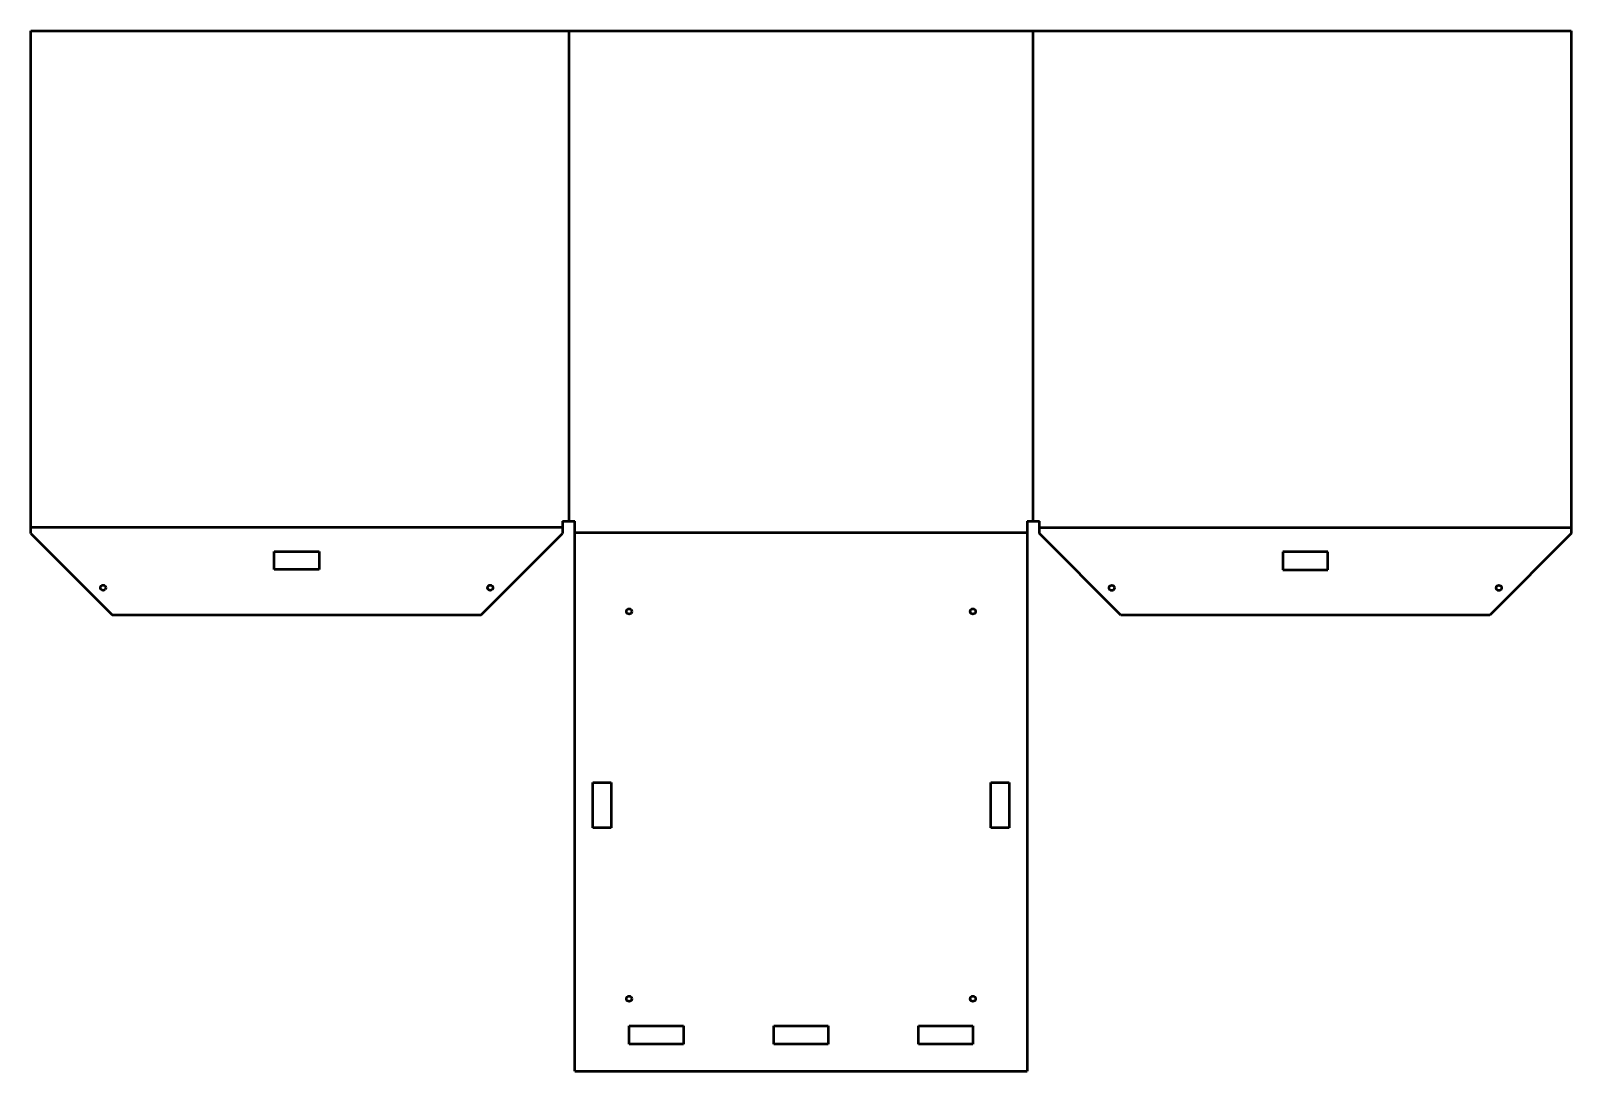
# Model space of a CAD drawing. Header units: millimetres. Extents: x -301 to 551, y -575 to 0.
import ezdxf

# ---------------------------------------------------------------- set-up
doc = ezdxf.new("R2010")
doc.units = ezdxf.units.MM
doc.linetypes.add('Сплошная', pattern=[0])
for name, color, linetype, lineweight in [('IV_BEND_DOWN', 1, 'Сплошная', 50), ('IV_INTERIOR_PROFILES', 7, 'Сплошная', 50), ('IV_OUTER_PROFILE', 7, 'Сплошная', 50)]:
    doc.layers.add(name, color=color, linetype=linetype, lineweight=lineweight)

msp = doc.modelspace()

# ---------------------------------------------------------------- linework, layer by layer
at = {"layer": 'IV_BEND_DOWN'}
for p, q in [((-3.39, 0), (-3.39, -270.9)), ((253.39, -271), (253.39, 0)), ((-300.79, -274.29), (-6.79, -274.29)), ((250, -277.39), (0, -277.39)), ((256.79, -274.39), (550.79, -274.39))]:
    msp.add_line(p, q, dxfattribs=at)
at = {"layer": 'IV_INTERIOR_PROFILES'}
for p, q in [((-166.29, -287.69), (-141.29, -287.69)), ((-166.29, -297.69), (-166.29, -287.69)), ((-141.29, -287.69), (-141.29, -297.69)), ((416.29, -287.79), (391.29, -287.79)), ((391.29, -287.79), (391.29, -297.79)), ((416.29, -297.79), (416.29, -287.79)), ((-141.29, -297.69), (-166.29, -297.69)), ((391.29, -297.79), (416.29, -297.79)), ((10, -415.29), (20, -415.29)), ((10, -440.29), (10, -415.29)), ((20, -415.29), (20, -440.29)), ((230, -415.29), (240, -415.29)), ((230, -440.29), (230, -415.29)), ((240, -415.29), (240, -440.29)), ((20, -440.29), (10, -440.29)), ((240, -440.29), (230, -440.29)), ((30, -559.79), (30, -549.79)), ((30, -549.79), (60, -549.79)), ((60, -549.79), (60, -559.79)), ((109.99, -549.79), (139.99, -549.79)), ((109.99, -559.79), (109.99, -549.79)), ((139.99, -549.79), (139.99, -559.79)), ((189.98, -559.79), (189.98, -549.79)), ((189.98, -549.79), (219.98, -549.79)), ((219.98, -549.79), (219.98, -559.79)), ((60, -559.79), (30, -559.79)), ((139.99, -559.79), (109.99, -559.79)), ((219.98, -559.79), (189.98, -559.79))]:
    msp.add_line(p, q, dxfattribs=at)
for centre in [(-260.79, -307.69), (-46.79, -307.69), (296.79, -307.79), (510.79, -307.79), (30, -320.79), (220, -320.79), (30, -534.79), (220, -534.79)]:
    msp.add_circle(centre, 1.5, dxfattribs=at)
at = {"layer": 'IV_OUTER_PROFILE'}
for p, q in [((-300.79, -277.69), (-300.79, 0)), ((-300.79, 0), (550.79, 0)), ((550.79, 0), (550.79, -277.79)), ((-6.79, -270.9), (-6.79, -277.69)), ((-6.79, -270.9), (0, -270.9)), ((0, -574.79), (0, -270.9)), ((250, -271), (256.79, -271)), ((250, -271), (250, -574.79)), ((256.79, -277.79), (256.79, -271)), ((-300.79, -277.69), (-255.79, -322.69)), ((-51.79, -322.69), (-6.79, -277.69)), ((301.79, -322.79), (256.79, -277.79)), ((550.79, -277.79), (505.79, -322.79)), ((-255.79, -322.69), (-51.79, -322.69)), ((505.79, -322.79), (301.79, -322.79)), ((0, -574.79), (250, -574.79))]:
    msp.add_line(p, q, dxfattribs=at)

doc.saveas('drawing.dxf')
